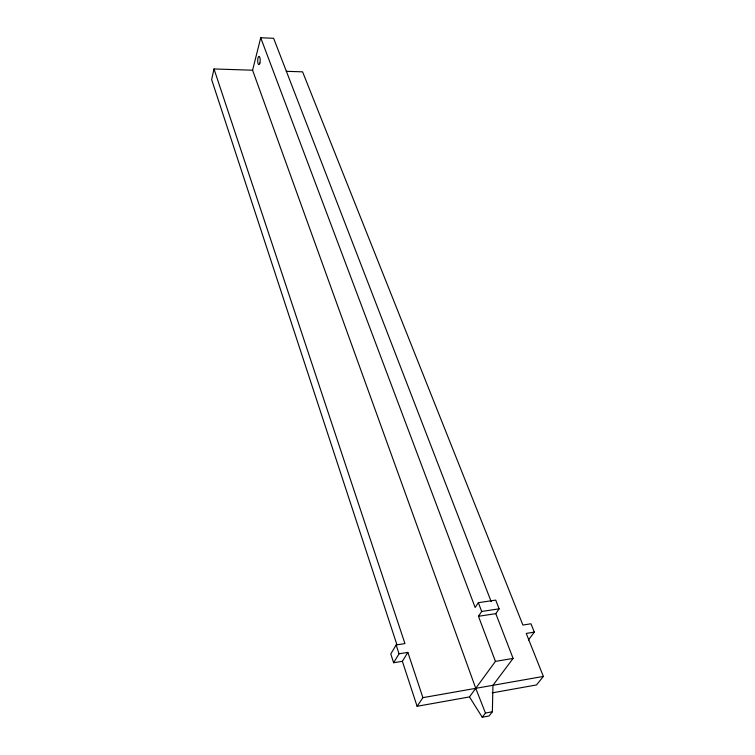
<?xml version="1.0" encoding="UTF-8"?>
<svg xmlns="http://www.w3.org/2000/svg" width="755" height="755" viewBox="0 0 755 755"><rect width="100%" height="100%" fill="white"/><g stroke="black" fill="none" stroke-linecap="round" stroke-linejoin="round"><path stroke-width="1.13" d="M417.109 706.284L422.904 697.648L407.87 652.377L402.368 661.314L417.109 706.284L469.478 696.922L482.237 717.25L489.117 715.966L492.364 711.776L492.949 685.304L513.098 658.417L495.808 613.645L499.121 608.841L495.724 600.112L478.359 602.669L475.15 607.501L260.72 37.75L273.631 38.307L491.175 601.631M482.237 717.25L485.456 713.05L475.754 688.333L252.585 70.215L214.005 68.96L211.636 79.596L396.932 644.732M252.585 70.215L260.72 37.75M214.005 68.96L404.944 643.581L396.148 644.959L390.779 653.962L393.619 662.739L402.368 661.314M393.619 662.739L399.036 653.792L396.148 644.959M469.478 696.922L495.431 661.389L478.453 616.278L481.69 611.465L499.121 608.841M528.406 640.013L534.332 632.124L530.973 623.781L522.904 625.046L302.595 71.838L286.258 71.31M534.332 632.124L526.235 633.417L543.364 676.423L536.512 684.945L492.203 692.863M485.456 713.05L492.364 711.776M422.904 697.648L543.364 676.423M495.431 661.389L513.098 658.417M399.036 653.792L407.87 652.377M478.453 616.278L495.808 613.645M478.359 602.669L481.69 611.465M259.89 63.061A4.134 1.246 -89 0 0 259.191 56.427A4.134 1.246 -89 0 0 257.766 62.061A4.134 1.246 -89 0 0 259.89 63.061"/></g></svg>
